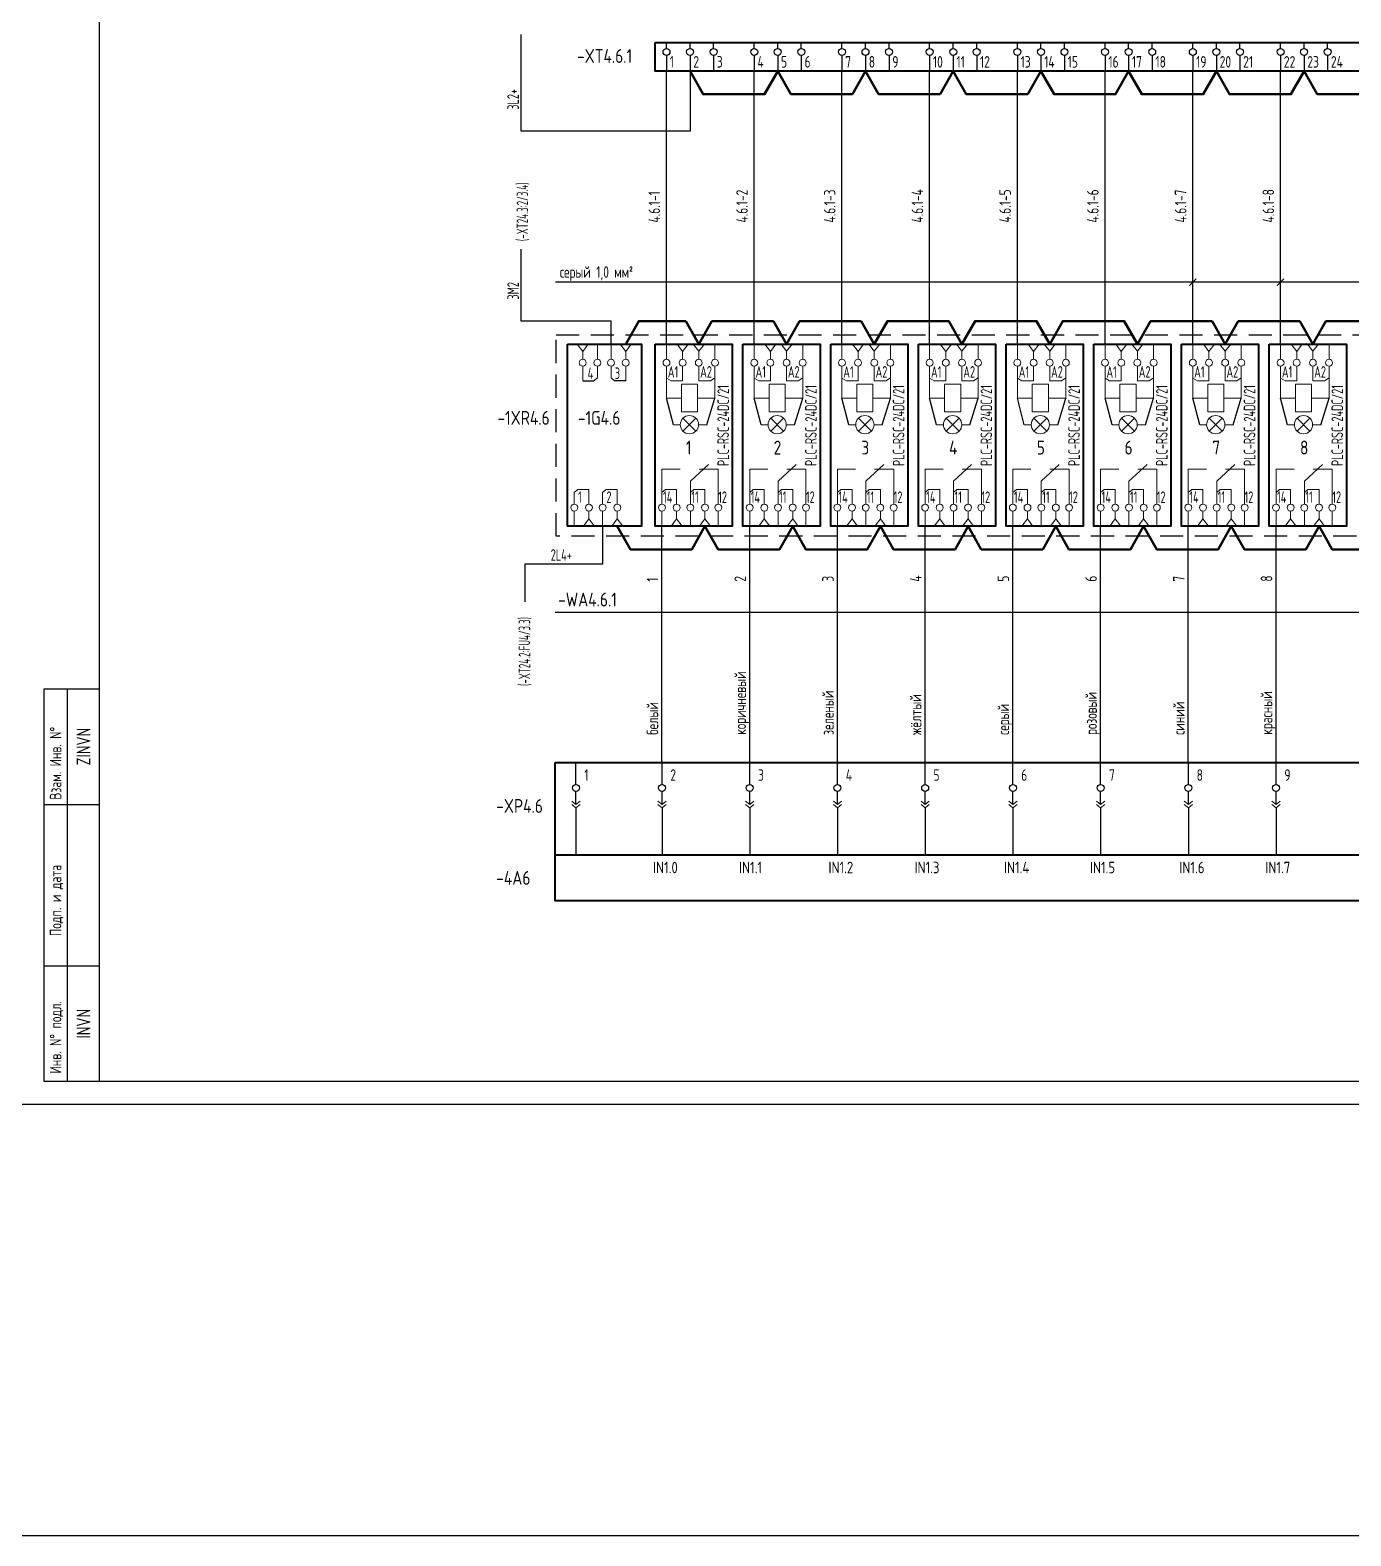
# Model space of a CAD drawing. Header units: millimetres. Extents: x 1235 to 19908, y 833 to 4314.
# Drawn here: x 9012.9 to 9299, y 1373 to 1699 of the extents above; entities that cross this region are included whole.
import ezdxf
from ezdxf.enums import TextEntityAlignment as Align

# ---------------------------------------------------------------- set-up
doc = ezdxf.new("R2010")
doc.units = ezdxf.units.MM
for name, pattern in [('DASHED2', [0.375, 0.25, -0.125]), ('K5LT32768', [0]), ('K5LT_THIN', [0])]:
    doc.linetypes.add(name, pattern=pattern)
doc.layers.add('EPLAN108', color=5, linetype='Continuous', lineweight=30)
doc.layers.add('КИА_МАРКИРОВКА', color=2, linetype='Continuous')
doc.layers.add('КИА_НАКЛЕЙКИ', color=1, linetype='Continuous')
doc.styles.add('GOST-A 3-1', font='', dxfattribs={"height": 3})
doc.styles.add('GOSTA-2.5-1', font='', dxfattribs={"width": 0.9, "height": 2.5})
doc.styles.add('ROMANS0-70', font='romans.shx', dxfattribs={"width": 0.7})
doc.styles.get('GOST-A 3-1').set_extended_font_data('GOST type A')
doc.styles.get('GOSTA-2.5-1').set_extended_font_data('GOST Type AU')

# ---------------------------------------------------------------- blocks, each defined once
blk = doc.blocks.new('A$C66DD7B38')
for p, q in [((4.5, 25.21), (4.5, 30)), ((23.13, 25.21), (23.13, 30)), ((42.13, 25.21), (42.13, 30)), ((61.13, 25.21), (61.13, 30)), ((80.13, 25.21), (80.13, 30)), ((99.13, 25.21), (99.13, 30)), ((118.13, 25.21), (118.13, 30)), ((137.13, 25.21), (137.13, 30)), ((156.13, 25.21), (156.13, 30)), ((4.5, 20.89), (4.5, 23.71)), ((23.13, 20.89), (23.13, 23.71)), ((42.13, 20.89), (42.13, 23.71)), ((61.13, 20.89), (61.13, 23.71)), ((80.13, 20.89), (80.13, 23.71)), ((99.13, 20.89), (99.13, 23.71)), ((118.13, 20.89), (118.13, 23.71)), ((137.13, 20.89), (137.13, 23.71)), ((156.13, 20.89), (156.13, 23.71)), ((4.5, 20.14), (4.5, 9.97)), ((23.13, 20.14), (23.13, 9.97)), ((42.13, 20.14), (42.13, 9.97)), ((61.13, 20.14), (61.13, 9.97)), ((80.13, 20.14), (80.13, 9.97)), ((99.13, 20.14), (99.13, 9.97)), ((118.13, 20.14), (118.13, 9.97)), ((137.13, 20.14), (137.13, 9.97)), ((156.13, 20.14), (156.13, 9.97))]:
    blk.add_line(p, q)
at = {"lineweight": 18}
for p, q in [((4.5, 20.89), (3.61, 21.63)), ((4.5, 20.14), (3.61, 20.89)), ((4.5, 20.89), (5.39, 21.63)), ((4.5, 20.14), (5.39, 20.89)), ((23.13, 20.89), (22.24, 21.63)), ((23.13, 20.14), (22.24, 20.89)), ((23.13, 20.89), (24.02, 21.63)), ((23.13, 20.14), (24.02, 20.89)), ((42.13, 20.89), (41.24, 21.63)), ((42.13, 20.14), (41.24, 20.89)), ((42.13, 20.89), (43.02, 21.63)), ((42.13, 20.14), (43.02, 20.89)), ((61.13, 20.89), (60.24, 21.63)), ((61.13, 20.14), (60.24, 20.89)), ((61.13, 20.89), (62.02, 21.63)), ((61.13, 20.14), (62.02, 20.89)), ((80.13, 20.89), (79.24, 21.63)), ((80.13, 20.14), (79.24, 20.89)), ((80.13, 20.89), (81.02, 21.63)), ((80.13, 20.14), (81.02, 20.89)), ((99.13, 20.89), (98.24, 21.63)), ((99.13, 20.14), (98.24, 20.89)), ((99.13, 20.89), (100.02, 21.63)), ((99.13, 20.14), (100.02, 20.89)), ((118.13, 20.89), (117.24, 21.63)), ((118.13, 20.14), (117.24, 20.89)), ((118.13, 20.89), (119.02, 21.63)), ((118.13, 20.14), (119.02, 20.89)), ((137.13, 20.89), (136.24, 21.63)), ((137.13, 20.14), (136.24, 20.89)), ((137.13, 20.89), (138.02, 21.63)), ((137.13, 20.14), (138.02, 20.89)), ((156.13, 20.89), (155.24, 21.63)), ((156.13, 20.14), (155.24, 20.89)), ((156.13, 20.89), (157.02, 21.63)), ((156.13, 20.14), (157.02, 20.89))]:
    blk.add_line(p, q, dxfattribs=at)
at = {"lineweight": 40}
blk.add_line((0, 9.97), (371.67, 9.97), dxfattribs=at)
blk.add_lwpolyline([(0, 30), (371.67, 30), (371.67, 0), (0, 0)], close=True, dxfattribs=at)
for centre in [(4.5, 24.46), (23.13, 24.46), (42.13, 24.46), (61.13, 24.46), (80.13, 24.46), (99.13, 24.46), (118.13, 24.46), (137.13, 24.46), (156.13, 24.46)]:
    blk.add_circle(centre, 0.75)
at = {"style": 'GOSTA-2.5-1', "width": 0.9}
for s, p in [('1', (6.3, 26)), ('2', (24.93, 26)), ('3', (43.93, 26)), ('4', (62.93, 26)), ('5', (81.93, 26)), ('6', (100.93, 26)), ('7', (119.93, 26)), ('8', (138.93, 26)), ('9', (157.93, 26))]:
    blk.add_text(s, height=2.5, dxfattribs=at).set_placement(p)
at = {"style": 'GOSTA-2.5-1'}
for s, p in [('IN1.0', (21.19, 5.98)), ('IN1.1', (39.82, 5.98)), ('IN1.2', (59.19, 5.98)), ('IN1.3', (77.82, 5.98)), ('IN1.4', (97.19, 5.98)), ('IN1.5', (115.82, 5.98)), ('IN1.6', (135.19, 5.98)), ('IN1.7', (153.82, 5.98))]:
    blk.add_text(s, height=2.5, dxfattribs=at).set_placement(p)
blk = doc.blocks.new('A$C2C8C317B')
at = {"color": 0}
for p, q in [((0, 0), (0, 39.44)), ((3.94, 21.99), (2.44, 27.76)), ((11.17, 21.99), (12.94, 27.76))]:
    blk.add_line(p, q, dxfattribs=at)
at = {"linetype": 'K5LT_THIN', "lineweight": 18}
for p, q in [((2.44, 36.15), (2.44, 39.44)), ((5.94, 37.86), (4.75, 39.44)), ((5.94, 37.86), (7.14, 39.44)), ((9.44, 37.88), (8.25, 39.45)), ((9.44, 37.88), (10.64, 39.45)), ((12.94, 36.15), (12.94, 39.44)), ((5.94, 36.15), (5.94, 37.86)), ((9.44, 36.17), (9.44, 37.88)), ((2.44, 34.65), (2.44, 27.76)), ((5.94, 34.65), (5.94, 31.48)), ((9.44, 34.67), (9.44, 31.52)), ((12.94, 34.65), (12.94, 27.76)), ((3.42, 31.48), (2.44, 32.07)), ((5.94, 31.48), (3.42, 31.48)), ((9.16, 30.76), (5.66, 30.76)), ((5.66, 30.76), (5.66, 24.76)), ((9.16, 24.76), (9.16, 30.76)), ((9.44, 31.52), (11.97, 31.52)), ((11.97, 31.52), (12.94, 32.12)), ((5.66, 27.76), (2.44, 27.76)), ((9.16, 27.76), (12.94, 27.76)), ((5.66, 24.76), (9.16, 24.76)), ((7.61, 9.79), (11.52, 13.36)), ((1.46, 4.79), (1.46, 12.35)), ((5.38, 12.35), (1.46, 12.35)), ((7.61, 4.79), (7.61, 9.79)), ((13.65, 12.35), (9.5, 12.35)), ((13.65, 12.35), (13.65, 4.79)), ((2.22, 7.93), (1.46, 7.29)), ((4.63, 7.93), (2.22, 7.93)), ((4.63, 4.79), (4.63, 7.93)), ((8.36, 7.93), (7.61, 7.29)), ((10.77, 7.93), (8.36, 7.93)), ((10.77, 4.79), (10.77, 7.93)), ((1.46, 3.29), (1.46, 0)), ((4.63, 3.29), (4.63, 1.58)), ((7.61, 3.29), (7.61, 0)), ((10.77, 3.29), (10.77, 1.58)), ((13.65, 3.29), (13.65, 0)), ((4.63, 1.58), (3.43, 0)), ((4.63, 1.58), (5.82, 0)), ((10.77, 1.58), (9.58, 0)), ((10.77, 1.58), (11.97, 0))]:
    blk.add_line(p, q, dxfattribs=at)
at = {"color": 0, "lineweight": 20}
for p, q in [((6.01, 23.39), (8.81, 20.59)), ((8.81, 23.39), (6.01, 20.59)), ((5.43, 21.99), (3.94, 21.99)), ((9.39, 21.99), (11.17, 21.99))]:
    blk.add_line(p, q, dxfattribs=at)
at = {"lineweight": 40}
blk.add_lwpolyline([(0, 39.44), (16.69, 39.44), (16.69, 0), (0, 0)], close=True, dxfattribs=at)
at = {"color": 0, "lineweight": 20}
blk.add_circle((7.41, 21.99), 1.98, dxfattribs=at)
at = {"linetype": 'K5LT32768', "lineweight": 18}
for centre, start, end in [((2.44, 35.4), 0, 180), ((5.94, 35.4), 0, 180), ((9.44, 35.42), 0, 180), ((12.94, 35.4), 0, 180), ((2.44, 35.4), 180, 0), ((5.94, 35.4), 180, 0), ((9.44, 35.42), 180, 0), ((12.94, 35.4), 180, 0), ((1.46, 4.04), 0, 180), ((1.46, 4.04), 180, 0), ((4.63, 4.04), 0, 180), ((4.63, 4.04), 180, 0), ((7.61, 4.04), 0, 180), ((7.61, 4.04), 180, 0), ((10.77, 4.04), 0, 180), ((10.77, 4.04), 180, 0), ((13.65, 4.04), 0, 180), ((13.65, 4.04), 180, 0)]:
    blk.add_arc(centre, 0.75, start, end, dxfattribs=at)
at = {"style": 'GOSTA-2.5-1', "width": 0.8}
for s, p in [('A1', (2.73, 32.17)), ('A2', (9.73, 32.19)), ('14', (1.68, 5.05)), ('11', (7.82, 5.05)), ('12', (13.64, 5.05))]:
    blk.add_text(s, height=2.5, dxfattribs=at).set_placement(p)
blk.add_text('PLC-RSC-24DC/21', height=2.5, rotation=90, dxfattribs=at).set_placement((15.97, 13.05))
blk = doc.blocks.new('A$C27D72B89')
at = {"linetype": 'K5LT_THIN', "lineweight": 18}
for p, q in [((3.3, 37.86), (2.11, 39.44)), ((3.3, 37.86), (4.5, 39.44)), ((6.47, 36.15), (6.47, 39.44)), ((9.44, 36.15), (9.44, 39.44)), ((12.61, 37.86), (11.41, 39.44)), ((12.61, 37.86), (13.8, 39.44)), ((3.3, 36.15), (3.3, 37.86)), ((12.61, 36.15), (12.61, 37.86)), ((3.3, 34.65), (3.3, 31.51)), ((6.47, 34.65), (6.47, 32.15)), ((9.44, 34.65), (9.44, 32.15)), ((12.61, 34.65), (12.61, 31.51)), ((5.71, 31.51), (6.47, 32.15)), ((10.2, 31.51), (9.44, 32.15)), ((2.22, 7.93), (1.47, 7.29)), ((1.47, 4.79), (1.47, 7.29)), ((4.63, 7.93), (2.22, 7.93)), ((4.63, 4.79), (4.63, 7.93)), ((8.36, 7.93), (7.61, 7.29)), ((7.61, 4.79), (7.61, 7.29)), ((10.77, 7.93), (8.36, 7.93)), ((10.77, 4.79), (10.77, 7.93)), ((1.47, 3.29), (1.47, 0)), ((4.63, 3.29), (4.63, 1.58)), ((7.61, 3.29), (7.61, 0)), ((10.77, 3.29), (10.77, 1.58)), ((4.63, 1.58), (3.44, 0)), ((4.63, 1.58), (5.83, 0)), ((10.77, 1.58), (9.58, 0)), ((10.77, 1.58), (11.97, 0))]:
    blk.add_line(p, q, dxfattribs=at)
at = {"color": 0}
for p, q in [((3.3, 31.51), (5.71, 31.51)), ((12.61, 31.51), (10.2, 31.51))]:
    blk.add_line(p, q, dxfattribs=at)
at = {"lineweight": 40}
blk.add_lwpolyline([(0, 39.44), (16, 39.44), (16, 0), (0, 0)], close=True, dxfattribs=at)
at = {"linetype": 'K5LT32768', "lineweight": 18}
for centre, start, end in [((3.3, 35.4), 0, 180), ((6.47, 35.4), 0, 180), ((9.44, 35.4), 0, 180), ((12.61, 35.4), 0, 180), ((3.3, 35.4), 180, 0), ((6.47, 35.4), 180, 0), ((9.44, 35.4), 180, 0), ((12.61, 35.4), 180, 0), ((1.47, 4.04), 0, 180), ((1.47, 4.04), 180, 0), ((4.63, 4.04), 0, 180), ((4.63, 4.04), 180, 0), ((7.61, 4.04), 0, 180), ((7.61, 4.04), 180, 0), ((10.77, 4.04), 0, 180), ((10.77, 4.04), 180, 0)]:
    blk.add_arc(centre, 0.75, start, end, dxfattribs=at)
at = {"style": 'GOSTA-2.5-1', "width": 0.8}
for s, p in [('4', (4.36, 31.88)), ('3', (10.26, 31.89)), ('1', (2.28, 5.05)), ('2', (8.42, 5.05))]:
    blk.add_text(s, height=2.5, dxfattribs=at).set_placement(p)
blk = doc.blocks.new('A$C6A6D7164')
at = {"color": 0}
for p, q in [((-5.1, 17.91), (-5.1, 19.16)), ((-5.1, 16.41), (-5.1, 12.99)), ((0, 17.91), (0, 19.16)), ((0, 16.41), (0, 12.99)), ((5.1, 17.91), (5.1, 19.16)), ((5.1, 16.41), (5.1, 12.99)), ((13.9, 17.91), (13.9, 19.16)), ((13.9, 16.41), (13.9, 12.99)), ((19, 17.91), (19, 19.16)), ((19, 16.41), (19, 12.99)), ((24.1, 17.91), (24.1, 19.16)), ((24.1, 16.41), (24.1, 12.99)), ((32.9, 17.91), (32.9, 19.16)), ((32.9, 16.41), (32.9, 12.99)), ((38, 17.91), (38, 19.16)), ((38, 16.41), (38, 12.99)), ((43.1, 17.91), (43.1, 19.16)), ((43.1, 16.41), (43.1, 12.99)), ((51.9, 17.91), (51.9, 19.16)), ((51.9, 16.41), (51.9, 12.99)), ((57, 17.91), (57, 19.16)), ((57, 16.41), (57, 12.99)), ((62.1, 17.91), (62.1, 19.16)), ((62.1, 16.41), (62.1, 12.99)), ((70.9, 17.91), (70.9, 19.16)), ((70.9, 16.41), (70.9, 12.99)), ((76, 17.91), (76, 19.16)), ((76, 16.41), (76, 12.99)), ((81.1, 17.91), (81.1, 19.16)), ((81.1, 16.41), (81.1, 12.99)), ((89.9, 17.91), (89.9, 19.16)), ((89.9, 16.41), (89.9, 12.99)), ((95, 17.91), (95, 19.16)), ((95, 16.41), (95, 12.99)), ((100.1, 17.91), (100.1, 19.16)), ((100.1, 16.41), (100.1, 12.99)), ((108.9, 17.91), (108.9, 19.16)), ((108.9, 16.41), (108.9, 12.99)), ((114, 17.91), (114, 19.16)), ((114, 16.41), (114, 12.99)), ((119.1, 17.91), (119.1, 19.16)), ((119.1, 16.41), (119.1, 12.99)), ((127.9, 17.91), (127.9, 19.16)), ((127.9, 16.41), (127.9, 12.99)), ((133, 17.91), (133, 19.16)), ((133, 16.41), (133, 12.99)), ((138.1, 17.91), (138.1, 19.16)), ((138.1, 16.41), (138.1, 12.99))]:
    blk.add_line(p, q, dxfattribs=at)
at = {"color": 0, "lineweight": 40}
blk.add_lwpolyline([(-7.54, 19.16), (329.24, 19.16), (329.24, 12.99), (-7.54, 12.99)], close=True, dxfattribs=at)
at = {"color": 0}
for centre in [(-5.1, 17.16), (0, 17.16), (5.1, 17.16), (13.9, 17.16), (19, 17.16), (24.1, 17.16), (32.9, 17.16), (38, 17.16), (43.1, 17.16), (51.9, 17.16), (57, 17.16), (62.1, 17.16), (70.9, 17.16), (76, 17.16), (81.1, 17.16), (89.9, 17.16), (95, 17.16), (100.1, 17.16), (108.9, 17.16), (114, 17.16), (119.1, 17.16), (127.9, 17.16), (133, 17.16), (138.1, 17.16)]:
    blk.add_circle(centre, 0.75, dxfattribs=at)
at = {"style": 'GOSTA-2.5-1', "width": 0.9}
for s, p in [('1', (-4.39, 13.76)), ('2', (0.71, 13.76)), ('3', (5.8, 13.76)), ('4', (14.61, 13.76)), ('5', (19.71, 13.76)), ('6', (24.8, 13.76)), ('7', (33.61, 13.76)), ('8', (38.71, 13.76)), ('9', (43.8, 13.76)), ('10', (52.61, 13.76)), ('11', (57.71, 13.76)), ('12', (62.8, 13.76)), ('13', (71.61, 13.76)), ('14', (76.71, 13.76)), ('15', (81.8, 13.76)), ('16', (90.61, 13.76)), ('17', (95.71, 13.76)), ('18', (100.8, 13.76)), ('19', (109.61, 13.76)), ('20', (114.71, 13.76)), ('21', (119.8, 13.76)), ('22', (128.61, 13.76)), ('23', (133.71, 13.76)), ('24', (138.8, 13.76))]:
    blk.add_text(s, height=2.5, dxfattribs=at).set_placement(p)

msp = doc.modelspace()

# ---------------------------------------------------------------- linework, layer by layer
for p, q in [((9028, 1471.39), (9028, 1881.39)), ((9016, 1471.39), (9016, 1556.39)), ((9016, 1556.39), (9028, 1556.39)), ((9021, 1471.39), (9021, 1556.39)), ((9016, 1531.39), (9028, 1531.39)), ((9016, 1496.39), (9028, 1496.39)), ((9021, 1496.39), (9028, 1496.39)), ((9028, 1471.39), (9016, 1471.39)), ((9597, 1471.39), (9028, 1471.39)), ((9602, 1466.39), (9008, 1466.39))]:
    msp.add_line(p, q)
at = {"color": 1}
for p, q in [((9119.31, 1677.17), (9119.31, 1698.12)), ((9155.87, 1690.16), (9155.87, 1677.17)), ((9155.87, 1677.17), (9119.31, 1677.17)), ((9120.12, 1583.43), (9120.12, 1575.26))]:
    msp.add_line(p, q, dxfattribs=at)
at = {"color": 252}
for p, q in [((9150.77, 1631.05), (9150.77, 1690.16)), ((9169.77, 1631.05), (9169.77, 1690.16)), ((9188.77, 1631.05), (9188.77, 1690.16)), ((9207.77, 1631.05), (9207.77, 1690.16)), ((9226.77, 1631.05), (9226.77, 1690.16)), ((9245.77, 1631.05), (9245.77, 1690.16)), ((9264.77, 1631.05), (9264.77, 1690.16)), ((9283.77, 1631.05), (9283.77, 1690.16))]:
    msp.add_line(p, q, dxfattribs=at)
at = {"color": 4}
for p, q in [((9119.31, 1636.05), (9119.31, 1651.62)), ((9138.77, 1636.05), (9119.31, 1636.05)), ((9138.77, 1631.05), (9138.77, 1636.05))]:
    msp.add_line(p, q, dxfattribs=at)
at = {"color": 0}
for p, q in [((9473.91, 1644.45), (9126.74, 1644.45)), ((9264.07, 1643.75), (9265.48, 1645.16)), ((9283.07, 1643.75), (9284.48, 1645.16)), ((9149.79, 1540.48), (9149.79, 1591.61)), ((9168.79, 1540.48), (9168.79, 1591.61)), ((9187.79, 1540.48), (9187.79, 1591.61)), ((9206.79, 1540.48), (9206.79, 1591.61)), ((9225.79, 1540.48), (9225.79, 1591.61)), ((9244.79, 1540.48), (9244.79, 1591.61)), ((9263.79, 1540.48), (9263.79, 1591.61)), ((9282.79, 1540.48), (9282.79, 1591.61)), ((9126.67, 1572.98), (9474.14, 1572.98))]:
    msp.add_line(p, q, dxfattribs=at)
at = {"color": 1, "lineweight": 50}
for points in [[(9155.87, 1690.16), (9158.71, 1685.16), (9172.03, 1685.16), (9174.87, 1690.16)], [(9174.87, 1690.16), (9177.71, 1685.16), (9191.03, 1685.16), (9193.87, 1690.16)], [(9193.87, 1690.16), (9196.71, 1685.16), (9210.03, 1685.16), (9212.87, 1690.16)], [(9212.87, 1690.16), (9215.71, 1685.16), (9229.03, 1685.16), (9231.87, 1690.16)], [(9231.87, 1690.16), (9234.71, 1685.16), (9248.03, 1685.16), (9250.87, 1690.16)], [(9250.87, 1690.16), (9253.71, 1685.16), (9267.03, 1685.16), (9269.87, 1690.16)], [(9269.87, 1690.16), (9272.71, 1685.16), (9286.03, 1685.16), (9288.87, 1690.16)], [(9288.87, 1690.16), (9291.71, 1685.16), (9340.82, 1685.16), (9343.66, 1690.16)], [(9159.1, 1591.61), (9156.26, 1586.61), (9142.94, 1586.61), (9140.1, 1591.61)], [(9178.1, 1591.61), (9175.26, 1586.61), (9161.94, 1586.61), (9159.1, 1591.61)], [(9197.1, 1591.61), (9194.26, 1586.61), (9180.94, 1586.61), (9178.1, 1591.61)], [(9216.1, 1591.61), (9213.26, 1586.61), (9199.94, 1586.61), (9197.1, 1591.61)], [(9235.1, 1591.61), (9232.26, 1586.61), (9218.94, 1586.61), (9216.1, 1591.61)], [(9254.1, 1591.61), (9251.26, 1586.61), (9237.94, 1586.61), (9235.1, 1591.61)], [(9273.1, 1591.61), (9270.26, 1586.61), (9256.94, 1586.61), (9254.1, 1591.61)], [(9292.1, 1591.61), (9289.26, 1586.61), (9275.94, 1586.61), (9273.1, 1591.61)], [(9346.89, 1591.61), (9344.05, 1586.61), (9294.94, 1586.61), (9292.1, 1591.61)]]:
    msp.add_lwpolyline(points, dxfattribs=at)
at = {"color": 4, "lineweight": 50}
for points in [[(9157.77, 1631.05), (9154.93, 1636.05), (9144.78, 1636.05), (9141.94, 1631.05)], [(9176.77, 1631.05), (9173.93, 1636.05), (9160.61, 1636.05), (9157.77, 1631.05)], [(9195.77, 1631.05), (9192.93, 1636.05), (9179.61, 1636.05), (9176.77, 1631.05)], [(9214.77, 1631.05), (9211.93, 1636.05), (9198.61, 1636.05), (9195.77, 1631.05)], [(9233.77, 1631.05), (9230.93, 1636.05), (9217.61, 1636.05), (9214.77, 1631.05)], [(9252.77, 1631.05), (9249.93, 1636.05), (9236.61, 1636.05), (9233.77, 1631.05)], [(9271.77, 1631.05), (9268.93, 1636.05), (9255.61, 1636.05), (9252.77, 1631.05)], [(9290.77, 1631.05), (9287.93, 1636.05), (9274.61, 1636.05), (9271.77, 1631.05)], [(9345.55, 1631.05), (9342.72, 1636.05), (9293.61, 1636.05), (9290.77, 1631.05)]]:
    msp.add_lwpolyline(points, dxfattribs=at)
at = {"color": 0, "linetype": 'DASHED2', "ltscale": 20}
msp.add_lwpolyline([(9126.87, 1633.08), (9487.7, 1633.08), (9487.7, 1589.45), (9126.87, 1589.45)], close=True, dxfattribs=at)
at = {"color": 1}
msp.add_lwpolyline([(9136.94, 1591.61), (9136.94, 1583.43), (9120.12, 1583.43)], dxfattribs=at)
at = {"layer": 'EPLAN108', "color": 2}
msp.add_lwpolyline([(1235.43, 2532.19), (19799.49, 2532.19), (19799.49, 1372.97), (1235.43, 1372.97)], close=True, dxfattribs=at)

# ---------------------------------------------------------------- block references
at = {"color": 0}
for name, p in [('A$C6A6D7164', (9155.87, 1677.17)), ('A$C27D72B89', (9129.33, 1591.61)), ('A$C2C8C317B', (9148.33, 1591.61)), ('A$C2C8C317B', (9167.33, 1591.61)), ('A$C2C8C317B', (9186.33, 1591.61)), ('A$C2C8C317B', (9205.33, 1591.61)), ('A$C2C8C317B', (9224.33, 1591.61)), ('A$C2C8C317B', (9243.33, 1591.61)), ('A$C2C8C317B', (9262.33, 1591.61)), ('A$C2C8C317B', (9281.33, 1591.61)), ('A$C66DD7B38', (9126.67, 1510.48))]:
    msp.add_blockref(name, p, dxfattribs=at)

# ---------------------------------------------------------------- texts
at = {"style": 'GOSTA-2.5-1'}
for s, width, p in [('(-XT24.3:2/3.4)', 0.7, (9120.81, 1653.35)), ('1', 0.9, (9148.99, 1579.6)), ('2', 0.9, (9167.99, 1579.6)), ('3', 0.9, (9186.99, 1579.6)), ('4', 0.9, (9205.99, 1579.6)), ('5', 0.9, (9224.99, 1579.6)), ('6', 0.9, (9243.99, 1579.6)), ('7', 0.9, (9262.99, 1579.6)), ('8', 0.9, (9281.99, 1579.6)), ('(-XT24.2:FU4/3.3)', 0.7, (9121.26, 1557.01)), ('коричневый', 0.9, (9167.99, 1546.43)), ('зеленый', 0.9, (9186.99, 1546.43)), ('розовый', 0.9, (9243.99, 1546.43)), ('красный', 0.9, (9281.99, 1546.43)), ('белый', 0.9, (9148.99, 1546.43)), ('жёлтый', 0.9, (9205.99, 1546.43)), ('серый', 0.9, (9224.99, 1546.43)), ('синий', 0.9, (9262.99, 1546.43))]:
    msp.add_text(s, height=2.5, rotation=90, dxfattribs=dict(at, width=width)).set_placement(p)
at = {"style": 'GOSTA-2.5-1', "width": 0.9}
msp.add_text('серый 1,0 мм²', height=2.5, dxfattribs=at).set_placement((9127.68, 1645.41))
at = {"style": 'GOST-A 3-1'}
for s, p in [('1', (9154.98, 1607.14)), ('2', (9173.98, 1607.14)), ('3', (9192.98, 1607.14)), ('4', (9211.98, 1607.14)), ('5', (9230.98, 1607.14)), ('6', (9249.98, 1607.14)), ('7', (9268.98, 1607.14)), ('8', (9287.98, 1607.14)), ('-XP4.6', (9113.91, 1529.54))]:
    msp.add_text(s, height=3, dxfattribs=at).set_placement(p)
at = {"style": 'ROMANS0-70', "width": 0.7}
for s, p in [('Взам. Инв. N%%d', (9020.46, 1532.39)), ('Подп. и дата', (9020.46, 1502.86)), ('Инв. N%%d подл.', (9020.46, 1473.09))]:
    msp.add_text(s, height=2.5, rotation=90, dxfattribs=at).set_placement(p, align=Align.BOTTOM_LEFT)
at = {"style": 'ROMANS0-70', "width": 0.7, "flags": 12}
for tag, p in [('ZINVN', (9024.5, 1543.89)), ('INVN', (9024.5, 1483.89))]:
    msp.add_attdef(tag, text='', height=3, rotation=90, dxfattribs=at).set_placement(p, align=Align.MIDDLE_CENTER)
at = {"layer": 'КИА_МАРКИРОВКА', "style": 'GOSTA-2.5-1'}
for s, width, p in [('3L2+', 0.8, (9118.8, 1681.81)), ('4.6.1-1', 0.9, (9149.37, 1657.37)), ('4.6.1-2', 0.9, (9168.37, 1657.37)), ('4.6.1-3', 0.9, (9187.37, 1657.37)), ('4.6.1-4', 0.9, (9206.37, 1657.37)), ('4.6.1-5', 0.9, (9225.37, 1657.37)), ('4.6.1-6', 0.9, (9244.37, 1657.37)), ('4.6.1-7', 0.9, (9263.37, 1657.37)), ('4.6.1-8', 0.9, (9282.37, 1657.37)), ('3M2', 0.8, (9118.8, 1640.69))]:
    msp.add_text(s, height=2.5, rotation=90, dxfattribs=dict(at, width=width)).set_placement(p)
at = {"layer": 'КИА_МАРКИРОВКА', "style": 'GOSTA-2.5-1', "width": 0.8}
msp.add_text('2L4+', height=2.5, dxfattribs=at).set_placement((9125.7, 1584.14))
at = {"layer": 'КИА_МАРКИРОВКА', "style": 'GOST-A 3-1'}
msp.add_text('-WA4.6.1', height=3, dxfattribs=at).set_placement((9127.31, 1574.24))
at = {"layer": 'КИА_НАКЛЕЙКИ', "style": 'GOST-A 3-1'}
for s, p in [('-XT4.6.1', (9131.4, 1691.94)), ('-1XR4.6', (9114.16, 1613.58)), ('-1G4.6', (9131.6, 1613.58)), ('-4A6', (9113.91, 1513.96))]:
    msp.add_text(s, height=3, dxfattribs=at).set_placement(p)

doc.saveas('drawing.dxf')
